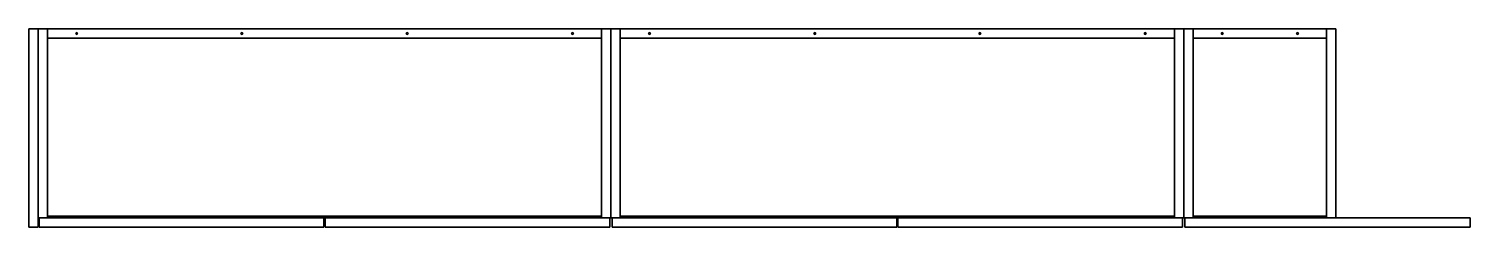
# Model space of a CAD drawing. Extents: x -2896 to 1537, y -3740 to -394.
# Drawn here: x -934 to 1537, y -734 to -394 of the extents above.
import ezdxf

# ---------------------------------------------------------------- set-up
doc = ezdxf.new("R2010")
doc.units = 0

# ---------------------------------------------------------------- blocks, each defined once
blk = doc.blocks.new('Hall Way.WL.Bottom1', base_point=(16, 16, 116))
at = {"layer": 'Edge1mm', "color": 0}
blk.add_3dface([(966, 16, 132), (16, 16, 132), (16, 16, 116), (966, 16, 116)], dxfattribs=at)
at = {"layer": 'Melamine', "color": 0}
for points in [[(16, 16, 116), (16, 340, 116), (966, 340, 116), (966, 16, 116)], [(16, 16, 132), (16, 340, 132), (966, 340, 132), (966, 16, 132)], [(16, 16, 132), (16, 340, 132), (16, 340, 116), (16, 16, 116)], [(16, 340, 132), (966, 340, 132), (966, 340, 116), (16, 340, 116)], [(966, 340, 132), (966, 16, 132), (966, 16, 116), (966, 340, 116)]]:
    blk.add_3dface(points, dxfattribs=at)
blk = doc.blocks.new('Hall Way.WL.Bottom')
at = {"layer": 'Drilling'}
for centre in [(66, 332, 116), (349.3, 332, 116), (632.6, 332, 116), (916, 332, 116)]:
    blk.add_circle(centre, 1.56, dxfattribs=at)
at = {"layer": 'Melamine'}
blk.add_blockref('Hall Way.WL.Bottom1', (16, 16, 116), dxfattribs=at)
blk = doc.blocks.new('Hall Way.WL.Top1', base_point=(966, 16, 884))
at = {"layer": 'Edge1mm', "color": 0}
blk.add_3dface([(16, 16, 868), (966, 16, 868), (966, 16, 884), (16, 16, 884)], dxfattribs=at)
at = {"layer": 'Melamine', "color": 0}
for points in [[(966, 16, 884), (966, 340, 884), (16, 340, 884), (16, 16, 884)], [(966, 16, 868), (966, 340, 868), (16, 340, 868), (16, 16, 868)], [(966, 340, 868), (16, 340, 868), (16, 340, 884), (966, 340, 884)], [(16, 340, 868), (16, 16, 868), (16, 16, 884), (16, 340, 884)], [(966, 16, 868), (966, 340, 868), (966, 340, 884), (966, 16, 884)]]:
    blk.add_3dface(points, dxfattribs=at)
blk = doc.blocks.new('Hall Way.WL.Top')
at = {"layer": 'Drilling', "extrusion": (0, 0, -1)}
for centre in [(-66, 332, -884), (-349.3, 332, -884), (-632.6, 332, -884), (-916, 332, -884)]:
    blk.add_circle(centre, 1.56, dxfattribs=at)
at = {"layer": 'Melamine'}
blk.add_blockref('Hall Way.WL.Top1', (966, 16, 884), dxfattribs=at)
blk = doc.blocks.new('Hall Way.WL.Right Side1', base_point=(982, 16, 116))
at = {"layer": 'Edge1mm', "color": 0}
blk.add_3dface([(966, 16, 884), (966, 16, 116), (982, 16, 116), (982, 16, 884)], dxfattribs=at)
at = {"layer": 'Melamine', "color": 0}
for points in [[(966, 16, 116), (966, 340, 116), (966, 340, 884), (966, 16, 884)], [(966, 16, 116), (966, 340, 116), (982, 340, 116), (982, 16, 116)], [(966, 340, 116), (966, 340, 884), (982, 340, 884), (982, 340, 116)], [(966, 340, 884), (966, 16, 884), (982, 16, 884), (982, 340, 884)], [(982, 16, 116), (982, 340, 116), (982, 340, 884), (982, 16, 884)]]:
    blk.add_3dface(points, dxfattribs=at)
blk = doc.blocks.new('Hall Way.WL.Right Side')
at = {"layer": 'Drilling', "extrusion": (-1, 0, 0)}
for centre in [(-332, 834, -982), (-332, 508, -982), (-332, 182, -982), (-290, 124, -982), (-290, 876, -982), (-66, 124, -982), (-66, 876, -982)]:
    blk.add_circle(centre, 1.56, dxfattribs=at)
at = {"layer": 'Drilling', "extrusion": (1, 0, 0)}
for centre in [(286.9, 492, 966), (286.9, 432, 966), (286.9, 552, 966), (55.9, 492, 966), (55.9, 432, 966), (55.9, 552, 966), (53, 750.1, 966), (53, 232.1, 966), (53, 782.1, 966), (53, 200.1, 966)]:
    blk.add_circle(centre, 2.6, dxfattribs=at)
at = {"layer": 'Melamine'}
blk.add_blockref('Hall Way.WL.Right Side1', (982, 16, 116), dxfattribs=at)
blk = doc.blocks.new('Hall Way.WL.Back1', base_point=(16, 340, 868))
at = {"layer": 'Melamine', "color": 0}
for points in [[(16, 340, 868), (966, 340, 868), (966, 340, 132), (16, 340, 132)], [(16, 324, 868), (966, 324, 868), (966, 340, 868), (16, 340, 868)], [(966, 324, 132), (16, 324, 132), (16, 340, 132), (966, 340, 132)], [(16, 324, 132), (16, 324, 868), (16, 340, 868), (16, 340, 132)], [(16, 324, 868), (966, 324, 868), (966, 324, 132), (16, 324, 132)], [(966, 324, 868), (966, 324, 132), (966, 340, 132), (966, 340, 868)]]:
    blk.add_3dface(points, dxfattribs=at)
blk = doc.blocks.new('Hall Way.WL.Back')
at = {"layer": 'Melamine'}
blk.add_blockref('Hall Way.WL.Back1', (16, 340, 868), dxfattribs=at)
blk = doc.blocks.new('Hall Way.WL.Left Side1', base_point=(0, 16, 884))
at = {"layer": 'Edge1mm', "color": 0}
blk.add_3dface([(16, 16, 116), (16, 16, 884), (0, 16, 884), (0, 16, 116)], dxfattribs=at)
at = {"layer": 'Melamine', "color": 0}
for points in [[(0, 16, 884), (0, 340, 884), (0, 340, 116), (0, 16, 116)], [(16, 16, 884), (16, 340, 884), (0, 340, 884), (0, 16, 884)], [(16, 340, 884), (16, 340, 116), (0, 340, 116), (0, 340, 884)], [(16, 340, 116), (16, 16, 116), (0, 16, 116), (0, 340, 116)], [(16, 16, 884), (16, 340, 884), (16, 340, 116), (16, 16, 116)]]:
    blk.add_3dface(points, dxfattribs=at)
blk = doc.blocks.new('Hall Way.WL.Left Side')
at = {"layer": 'Drilling', "extrusion": (1, 0, 0)}
for centre in [(332, 834), (332, 508), (332, 182), (290, 124), (290, 876), (66, 124), (66, 876)]:
    blk.add_circle(centre, 1.56, dxfattribs=at)
at = {"layer": 'Drilling', "extrusion": (-1, 0, 0)}
for centre in [(-286.9, 492, -16), (-286.9, 432, -16), (-286.9, 552, -16), (-55.9, 492, -16), (-55.9, 432, -16), (-55.9, 552, -16), (-53, 750.1, -16), (-53, 232.1, -16), (-53, 782.1, -16), (-53, 200.1, -16)]:
    blk.add_circle(centre, 2.6, dxfattribs=at)
at = {"layer": 'Melamine'}
blk.add_blockref('Hall Way.WL.Left Side1', (0, 16, 884), dxfattribs=at)
blk = doc.blocks.new('Hall Way.WL.Door std (Double) [1] (1)', base_point=(2, 0, 1146))
at = {"layer": 'Edge1mm', "color": 0}
for points in [[(490, 0, 1146), (2, 0, 1146), (2, 16, 1146), (490, 16, 1146)], [(2, 16), (2, 0), (490, 0), (490, 16)], [(2, 16, 1146), (2, 0, 1146), (2, 0), (2, 16)], [(490, 0), (490, 16), (490, 16, 1146), (490, 0, 1146)]]:
    blk.add_3dface(points, dxfattribs=at)
at = {"layer": 'Laminate16mm', "color": 0}
for points in [[(2, 16, 1146), (2, 16), (490, 16), (490, 16, 1146)], [(2, 0, 1146), (490, 0, 1146), (490, 0), (2, 0)]]:
    blk.add_3dface(points, dxfattribs=at)
blk = doc.blocks.new('Hall Way.WL.Door std (Double) [1] (2)', base_point=(492, 0, 1146))
at = {"layer": 'Edge1mm', "color": 0}
for points in [[(980, 16, 1146), (980, 0, 1146), (492, 0, 1146), (492, 16, 1146)], [(492, 0), (980, 0), (980, 16), (492, 16)], [(492, 0, 1146), (492, 16, 1146), (492, 16), (492, 0)], [(980, 16), (980, 0), (980, 0, 1146), (980, 16, 1146)]]:
    blk.add_3dface(points, dxfattribs=at)
at = {"layer": 'Laminate16mm', "color": 0}
for points in [[(492, 16), (980, 16), (980, 16, 1146), (492, 16, 1146)], [(492, 0, 1146), (980, 0, 1146), (980, 0), (492, 0)]]:
    blk.add_3dface(points, dxfattribs=at)
blk = doc.blocks.new('Hall Way.WL.Door std (Double) [1]')
at = {"layer": 'Drilling', "extrusion": (0, -1, 0)}
for centre, radius in [((23.5, 766.1, -16), 17.6), ((23.5, 216.1, -16), 17.6), ((33, 743.5, -16), 4.1), ((33, 238.5, -16), 4.1), ((33, 788.5, -16), 4.1), ((33, 193.5, -16), 4.1), ((958.5, 766.1, -16), 17.6), ((958.5, 216.1, -16), 17.6), ((949, 743.5, -16), 4.1), ((949, 238.5, -16), 4.1), ((949, 788.5, -16), 4.1), ((949, 193.5, -16), 4.1)]:
    blk.add_circle(centre, radius, dxfattribs=at)
at = {"layer": 'Laminate16mm'}
for name, p in [('Hall Way.WL.Door std (Double) [1] (1)', (2, 0, 1146)), ('Hall Way.WL.Door std (Double) [1] (2)', (492, 0, 1146))]:
    blk.add_blockref(name, p, dxfattribs=at)
blk = doc.blocks.new('Hall Way.WL.Mobile Shelf [1]1', base_point=(16, 324, 492))
at = {"layer": 'edge-010', "color": 0}
blk.add_3dface([(16, 19, 492), (16, 19, 508), (966, 19, 508), (966, 19, 492)], dxfattribs=at)
at = {"layer": 'Melamine', "color": 0}
for points in [[(16, 324, 492), (16, 19, 492), (966, 19, 492), (966, 324, 492)], [(16, 324, 508), (16, 19, 508), (966, 19, 508), (966, 324, 508)], [(16, 324, 492), (16, 324, 508), (16, 19, 508), (16, 19, 492)], [(966, 324, 492), (966, 324, 508), (16, 324, 508), (16, 324, 492)], [(966, 19, 492), (966, 19, 508), (966, 324, 508), (966, 324, 492)]]:
    blk.add_3dface(points, dxfattribs=at)
blk = doc.blocks.new('Hall Way.WL.Mobile Shelf [1]')
at = {"layer": 'Melamine'}
blk.add_blockref('Hall Way.WL.Mobile Shelf [1]1', (16, 324, 492), dxfattribs=at)
blk = doc.blocks.new('Hall Way.WL')
at = {"layer": 'Hall Way.WL.Back'}
blk.add_blockref('Hall Way.WL.Back', (0, 0), dxfattribs=at)
at = {"layer": 'Hall Way.WL.Bottom'}
blk.add_blockref('Hall Way.WL.Bottom', (0, 0), dxfattribs=at)
at = {"layer": 'Hall Way.WL.Door std (Double) [1]'}
blk.add_blockref('Hall Way.WL.Door std (Double) [1]', (0, 0), dxfattribs=at)
at = {"layer": 'Hall Way.WL.Left Side'}
blk.add_blockref('Hall Way.WL.Left Side', (0, 0), dxfattribs=at)
at = {"layer": 'Hall Way.WL.Mobile Shelf [1]'}
blk.add_blockref('Hall Way.WL.Mobile Shelf [1]', (0, 0), dxfattribs=at)
at = {"layer": 'Hall Way.WL.Right Side'}
blk.add_blockref('Hall Way.WL.Right Side', (0, 0), dxfattribs=at)
at = {"layer": 'Hall Way.WL.Top'}
blk.add_blockref('Hall Way.WL.Top', (0, 0), dxfattribs=at)
blk = doc.blocks.new('Hall Way.WS.Bottom1', base_point=(16, 16, 116))
at = {"layer": 'Edge1mm', "color": 0}
blk.add_3dface([(245, 16, 132), (16, 16, 132), (16, 16, 116), (245, 16, 116)], dxfattribs=at)
at = {"layer": 'Melamine', "color": 0}
for points in [[(16, 16, 116), (16, 340, 116), (245, 340, 116), (245, 16, 116)], [(16, 16, 132), (16, 340, 132), (245, 340, 132), (245, 16, 132)], [(16, 16, 132), (16, 340, 132), (16, 340, 116), (16, 16, 116)], [(16, 340, 132), (245, 340, 132), (245, 340, 116), (16, 340, 116)], [(245, 340, 132), (245, 16, 132), (245, 16, 116), (245, 340, 116)]]:
    blk.add_3dface(points, dxfattribs=at)
blk = doc.blocks.new('Hall Way.WS.Bottom')
at = {"layer": 'Drilling'}
for centre in [(66, 332, 116), (195, 332, 116)]:
    blk.add_circle(centre, 1.56, dxfattribs=at)
at = {"layer": 'Melamine'}
blk.add_blockref('Hall Way.WS.Bottom1', (16, 16, 116), dxfattribs=at)
blk = doc.blocks.new('Hall Way.WS.Top1', base_point=(245, 16, 884))
at = {"layer": 'Edge1mm', "color": 0}
blk.add_3dface([(16, 16, 868), (245, 16, 868), (245, 16, 884), (16, 16, 884)], dxfattribs=at)
at = {"layer": 'Melamine', "color": 0}
for points in [[(245, 16, 884), (245, 340, 884), (16, 340, 884), (16, 16, 884)], [(245, 16, 868), (245, 340, 868), (16, 340, 868), (16, 16, 868)], [(245, 340, 868), (16, 340, 868), (16, 340, 884), (245, 340, 884)], [(16, 340, 868), (16, 16, 868), (16, 16, 884), (16, 340, 884)], [(245, 16, 868), (245, 340, 868), (245, 340, 884), (245, 16, 884)]]:
    blk.add_3dface(points, dxfattribs=at)
blk = doc.blocks.new('Hall Way.WS.Top')
at = {"layer": 'Drilling', "extrusion": (0, 0, -1)}
for centre in [(-66, 332, -884), (-195, 332, -884)]:
    blk.add_circle(centre, 1.56, dxfattribs=at)
at = {"layer": 'Melamine'}
blk.add_blockref('Hall Way.WS.Top1', (245, 16, 884), dxfattribs=at)
blk = doc.blocks.new('Hall Way.WS.Right Side1', base_point=(261, 16, 116))
at = {"layer": 'Edge1mm', "color": 0}
blk.add_3dface([(245, 16, 884), (245, 16, 116), (261, 16, 116), (261, 16, 884)], dxfattribs=at)
at = {"layer": 'Melamine', "color": 0}
for points in [[(245, 16, 116), (245, 340, 116), (245, 340, 884), (245, 16, 884)], [(245, 16, 116), (245, 340, 116), (261, 340, 116), (261, 16, 116)], [(245, 340, 116), (245, 340, 884), (261, 340, 884), (261, 340, 116)], [(245, 340, 884), (245, 16, 884), (261, 16, 884), (261, 340, 884)], [(261, 16, 116), (261, 340, 116), (261, 340, 884), (261, 16, 884)]]:
    blk.add_3dface(points, dxfattribs=at)
blk = doc.blocks.new('Hall Way.WS.Right Side')
at = {"layer": 'Drilling', "extrusion": (-1, 0, 0)}
for centre in [(-332, 834, -261), (-332, 508, -261), (-332, 182, -261), (-290, 124, -261), (-290, 876, -261), (-66, 124, -261), (-66, 876, -261)]:
    blk.add_circle(centre, 1.56, dxfattribs=at)
at = {"layer": 'Drilling', "extrusion": (1, 0, 0)}
for centre in [(286.9, 492, 245), (286.9, 432, 245), (286.9, 552, 245), (55.9, 492, 245), (55.9, 432, 245), (55.9, 552, 245)]:
    blk.add_circle(centre, 2.6, dxfattribs=at)
at = {"layer": 'Melamine'}
blk.add_blockref('Hall Way.WS.Right Side1', (261, 16, 116), dxfattribs=at)
blk = doc.blocks.new('Hall Way.WS.Back1', base_point=(16, 340, 868))
at = {"layer": 'Melamine', "color": 0}
for points in [[(16, 340, 868), (245, 340, 868), (245, 340, 132), (16, 340, 132)], [(16, 324, 868), (245, 324, 868), (245, 340, 868), (16, 340, 868)], [(245, 324, 132), (16, 324, 132), (16, 340, 132), (245, 340, 132)], [(16, 324, 132), (16, 324, 868), (16, 340, 868), (16, 340, 132)], [(16, 324, 868), (245, 324, 868), (245, 324, 132), (16, 324, 132)], [(245, 324, 868), (245, 324, 132), (245, 340, 132), (245, 340, 868)]]:
    blk.add_3dface(points, dxfattribs=at)
blk = doc.blocks.new('Hall Way.WS.Back')
at = {"layer": 'Melamine'}
blk.add_blockref('Hall Way.WS.Back1', (16, 340, 868), dxfattribs=at)
blk = doc.blocks.new('Hall Way.WS.Left Side1', base_point=(0, 16, 884))
at = {"layer": 'Edge1mm', "color": 0}
blk.add_3dface([(16, 16, 116), (16, 16, 884), (0, 16, 884), (0, 16, 116)], dxfattribs=at)
at = {"layer": 'Melamine', "color": 0}
for points in [[(0, 16, 884), (0, 340, 884), (0, 340, 116), (0, 16, 116)], [(16, 16, 884), (16, 340, 884), (0, 340, 884), (0, 16, 884)], [(16, 340, 884), (16, 340, 116), (0, 340, 116), (0, 340, 884)], [(16, 340, 116), (16, 16, 116), (0, 16, 116), (0, 340, 116)], [(16, 16, 884), (16, 340, 884), (16, 340, 116), (16, 16, 116)]]:
    blk.add_3dface(points, dxfattribs=at)
blk = doc.blocks.new('Hall Way.WS.Left Side')
at = {"layer": 'Drilling', "extrusion": (1, 0, 0)}
for centre in [(332, 834), (332, 508), (332, 182), (290, 124), (290, 876), (66, 124), (66, 876)]:
    blk.add_circle(centre, 1.56, dxfattribs=at)
at = {"layer": 'Drilling', "extrusion": (-1, 0, 0)}
for centre in [(-286.9, 492, -16), (-286.9, 432, -16), (-286.9, 552, -16), (-55.9, 492, -16), (-55.9, 432, -16), (-55.9, 552, -16), (-53, 750.1, -16), (-53, 232.1, -16), (-53, 782.1, -16), (-53, 200.1, -16)]:
    blk.add_circle(centre, 2.6, dxfattribs=at)
at = {"layer": 'Melamine'}
blk.add_blockref('Hall Way.WS.Left Side1', (0, 16, 884), dxfattribs=at)
blk = doc.blocks.new('Hall Way.WS.Door std (Single) [1]1', base_point=(2, 0, 1146))
at = {"layer": 'Edge1mm', "color": 0}
for points in [[(2, 16, 1146), (2, 0, 1146), (2, 0), (2, 16)], [(2, 16), (2, 0), (491, 0), (491, 16)], [(491, 16, 1146), (491, 0, 1146), (2, 0, 1146), (2, 16, 1146)], [(491, 16), (491, 0), (491, 0, 1146), (491, 16, 1146)]]:
    blk.add_3dface(points, dxfattribs=at)
at = {"layer": 'Laminate16mm', "color": 0}
for points in [[(2, 16, 1146), (2, 16), (491, 16), (491, 16, 1146)], [(2, 0, 1146), (2, 0), (491, 0), (491, 0, 1146)]]:
    blk.add_3dface(points, dxfattribs=at)
blk = doc.blocks.new('Hall Way.WS.Door std (Single) [1]')
at = {"layer": 'Drilling', "extrusion": (0, -1, 0)}
for centre, radius in [((22.5, 766.1, -16), 17.6), ((22.5, 216.1, -16), 17.6), ((32, 743.5, -16), 4.1), ((32, 238.5, -16), 4.1), ((32, 788.5, -16), 4.1), ((32, 193.5, -16), 4.1)]:
    blk.add_circle(centre, radius, dxfattribs=at)
at = {"layer": 'Laminate16mm'}
blk.add_blockref('Hall Way.WS.Door std (Single) [1]1', (2, 0, 1146), dxfattribs=at)
blk = doc.blocks.new('Hall Way.WS.Mobile Shelf [1]1', base_point=(16, 324, 492))
at = {"layer": 'edge-010', "color": 0}
blk.add_3dface([(16, 19, 492), (16, 19, 508), (245, 19, 508), (245, 19, 492)], dxfattribs=at)
at = {"layer": 'Melamine', "color": 0}
for points in [[(16, 324, 492), (16, 19, 492), (245, 19, 492), (245, 324, 492)], [(16, 324, 508), (16, 19, 508), (245, 19, 508), (245, 324, 508)], [(16, 324, 492), (16, 324, 508), (16, 19, 508), (16, 19, 492)], [(245, 324, 492), (245, 324, 508), (16, 324, 508), (16, 324, 492)], [(245, 19, 492), (245, 19, 508), (245, 324, 508), (245, 324, 492)]]:
    blk.add_3dface(points, dxfattribs=at)
blk = doc.blocks.new('Hall Way.WS.Mobile Shelf [1]')
at = {"layer": 'Melamine'}
blk.add_blockref('Hall Way.WS.Mobile Shelf [1]1', (16, 324, 492), dxfattribs=at)
blk = doc.blocks.new('Hall Way.WS')
at = {"layer": 'Hall Way.WS.Back'}
blk.add_blockref('Hall Way.WS.Back', (0, 0), dxfattribs=at)
at = {"layer": 'Hall Way.WS.Bottom'}
blk.add_blockref('Hall Way.WS.Bottom', (0, 0), dxfattribs=at)
at = {"layer": 'Hall Way.WS.Door std (Single) [1]'}
blk.add_blockref('Hall Way.WS.Door std (Single) [1]', (0, 0), dxfattribs=at)
at = {"layer": 'Hall Way.WS.Left Side'}
blk.add_blockref('Hall Way.WS.Left Side', (0, 0), dxfattribs=at)
at = {"layer": 'Hall Way.WS.Mobile Shelf [1]'}
blk.add_blockref('Hall Way.WS.Mobile Shelf [1]', (0, 0), dxfattribs=at)
at = {"layer": 'Hall Way.WS.Right Side'}
blk.add_blockref('Hall Way.WS.Right Side', (0, 0), dxfattribs=at)
at = {"layer": 'Hall Way.WS.Top'}
blk.add_blockref('Hall Way.WS.Top', (0, 0), dxfattribs=at)
blk = doc.blocks.new('Hall Way.Cover[1].Cover[1]1', base_point=(-918.5, -393.9))
at = {"layer": 'Laminate16mm', "color": 0}
for points in [[(-934.5, -393.9), (-934.5, -733.9), (-934.5, -733.9, 1146), (-934.5, -393.9, 1146)], [(-934.5, -393.9), (-918.5, -393.9), (-918.5, -733.9), (-934.5, -733.9)], [(-934.5, -733.9, 1146), (-918.5, -733.9, 1146), (-918.5, -393.9, 1146), (-934.5, -393.9, 1146)], [(-934.5, -393.9, 1146), (-918.5, -393.9, 1146), (-918.5, -393.9), (-934.5, -393.9)], [(-918.5, -393.9), (-918.5, -733.9), (-918.5, -733.9, 1146), (-918.5, -393.9, 1146)], [(-934.5, -733.9), (-918.5, -733.9), (-918.5, -733.9, 1146), (-934.5, -733.9, 1146)]]:
    blk.add_3dface(points, dxfattribs=at)
blk = doc.blocks.new('Hall Way.Cover[1].Cover[1]')
at = {"layer": 'Laminate16mm'}
blk.add_blockref('Hall Way.Cover[1].Cover[1]1', (-918.5, -393.9), dxfattribs=at)
blk = doc.blocks.new('Hall Way.Cover[1]')
at = {"layer": 'Hall Way.Cover[1].Cover[1]'}
blk.add_blockref('Hall Way.Cover[1].Cover[1]', (0, 0), dxfattribs=at)

msp = doc.modelspace()

# ---------------------------------------------------------------- block references
for name, p in [('Hall Way.Cover[1]', (0, 0)), ('Hall Way.WL', (-918.5, -733.9)), ('Hall Way.WL', (63.5, -733.9)), ('Hall Way.WS', (1045.5, -733.9))]:
    msp.add_blockref(name, p)

doc.saveas('drawing.dxf')
